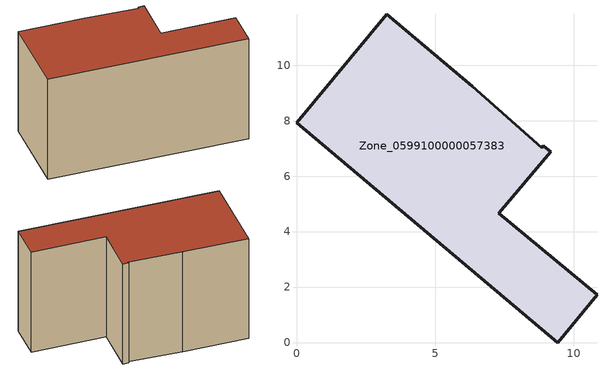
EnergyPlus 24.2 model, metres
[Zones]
Zone_0599100000057383
 floor ground (C_G): 8.85,7.01 8.89,7.1 9.16,6.88 7.3,4.66 10.83,1.72 9.41,0 0,7.93 3.25,11.83 6.34,9.24 z0
 wall outside (C_F): 6.34,9.24 3.25,11.83 0,7.93 9.41,0 10.83,1.72 7.3,4.66 9.16,6.88 8.89,7.1 8.85,7.01 6.34,9.24 z0:7.07
 roof outside (C_R): 8.89,7.1 8.85,7.01 6.34,9.24 3.25,11.83 0,7.93 9.41,0 10.83,1.72 7.3,4.66 9.16,6.88 z7.07
[BUILDING]
Pand.0599100000057383: North Axis=0; Terrain=City; Loads Convergence Tolerance Value=0.04; Temperature Convergence Tolerance Value=0.4; Solar Distribution=FullExterior; Maximum Number of Warmup Days=25; Minimum Number of Warmup Days=1
[Site:Location]
Rotterdam.The.Hague.AP_ZH_NLD Design_Conditions: Latitude=51.96; Longitude=4.45; Time Zone=1; Elevation=-4.5
[SITE:GROUNDTEMPERATURE:BUILDINGSURFACE]
18, 18, 18, 18, 18, 18, 18, 18, 18, 18, 18, 18
[MATERIAL] Thermal Absorptance=0.9; Solar Absorptance=0.7; Visible Absorptance=0.7
Name | Roughness | Thickness | Conductivity | Density | Specific Heat
G.TC.1946 | MediumSmooth | 0.15 | 1 | 540 | 1210
F.TC.1946 | Rough | 0.3 | 0.857143 | 1920 | 840
R.TC.1946 | MediumRough | 0.2 | 0.909091 | 1500 | 1000
[CONSTRUCTION]
C_G: G.TC.1946
C_F: F.TC.1946
C_R: R.TC.1946
[ZONE]
Zone_0599100000057383: Type=1; Multiplier=1; Ceiling Height=Autocalculate; Volume=Autocalculate; Floor Area=autocalculate; Part of Total Floor Area=Yes
[ZONEINFILTRATION:DESIGNFLOWRATE]
Infil_Zone_0599100000057383: Zone or ZoneList or Space or SpaceList=Zone_0599100000057383; Schedule=AlwaysOn; Design Flow Rate Calculation Method=Flow/Area; Flow Rate per Floor Area=0.003; Constant Term Coefficient=1; Temperature Term Coefficient=0; Velocity Term Coefficient=0; Velocity Squared Term Coefficient=0
[HVACTEMPLATE:ZONE:IDEALLOADSAIRSYSTEM]
Zone_0599100000057383: Maximum Heating Supply Air Temperature=50; Minimum Cooling Supply Air Temperature=13; Maximum Heating Supply Air Humidity Ratio=0.0156; Minimum Cooling Supply Air Humidity Ratio=0.0077; Heating Limit=NoLimit; Cooling Limit=NoLimit; Dehumidification Control Type=ConstantSensibleHeatRatio; Cooling Sensible Heat Ratio=0.7; Dehumidification Setpoint=60; Humidification Control Type=None; Humidification Setpoint=30; Outdoor Air Method=None; Outdoor Air Flow Rate per Person=0.00944; Outdoor Air Flow Rate per Zone Floor Area=0; Outdoor Air Flow Rate per Zone=0; Demand Controlled Ventilation Type=None; Outdoor Air Economizer Type=NoEconomizer; Heat Recovery Type=None; Sensible Heat Recovery Effectiveness=0.7; Latent Heat Recovery Effectiveness=0.65
[ZONECONTROL:THERMOSTAT]
ThermostatControl_Zone_0599100000057383: Zone or ZoneList=Zone_0599100000057383; Control Type Schedule=DualSetpointControlType; Control 1=Thermostat_Zone_0599100000057383; Temperature Difference Between Cutout And Setpoint=0
[THERMOSTATSETPOINT:DUALSETPOINT]
Thermostat_Zone_0599100000057383: Heating Setpoint Temperature Schedule=HeatingSetpoint_Zone_0599100000057383; Cooling Setpoint Temperature Schedule=CoolingSetpoint_Zone_0599100000057383
[SCHEDULE:COMPACT]
HeatingSetpoint_Zone_0599100000057383: Through: 12/31, For: AllDays, Until: 24:00, 21
CoolingSetpoint_Zone_0599100000057383: Through: 12/31, For: AllDays, Until: 24:00, 24
DualSetpointControlType: Through: 12/31, For: AllDays, Until: 24:00, 4
AlwaysOn: Through: 12/31, For: AllDays, Until: 24:00, 1
